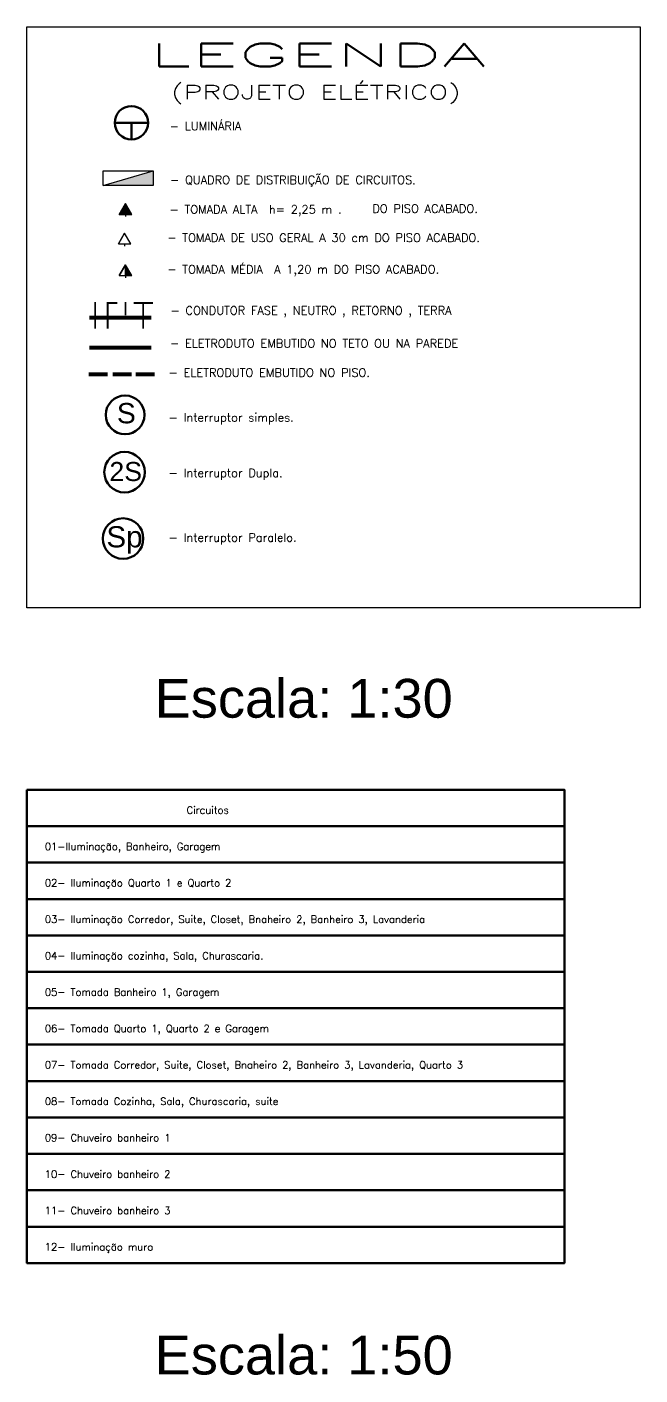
# Model space of a CAD drawing. Header units: millimetres. Extents: x 396 to 499, y 2220 to 2260.
# Drawn here: x 429.63 to 443.33, y 2224.46 to 2254.59 of the extents above; entities that cross this region are included whole.
import ezdxf

# ---------------------------------------------------------------- set-up
doc = ezdxf.new("R2010")
doc.units = ezdxf.units.MM
for name, pattern in [('DASHED2', [0.375, 0.25, -0.125]), ('HIDDEN', [0.375, 0.25, -0.125]), ('JIS_02_1.0', [2, 1, -1]), ('TRAÇOPONTOX2', [50.8, 25.4, -12.7, 0, -12.7])]:
    doc.linetypes.add(name, pattern=pattern)
for name, color, linetype in [('Cortes', 3, 'TRAÇOPONTOX2'), ('Elotroduto_piso', 1, 'JIS_02_1.0'), ('Elétrica', 1, 'Continuous'), ('Fiação', 6, 'Continuous'), ('LEGENDAS', 7, 'Continuous'), ('Quadro de Carga', 7, 'Continuous')]:
    doc.layers.add(name, color=color, linetype=linetype)
doc.styles.add('ROMANS', font='ROMANS.SHX', dxfattribs={"height": 0.05})
doc.styles.get("Standard").update_dxf_attribs({"font": 'arial.ttf'})

msp = doc.modelspace()

# ---------------------------------------------------------------- linework, layer by layer
at = {"layer": 'Elotroduto_piso', "linetype": 'DASHED2', "const_width": 0.0878}
for points in [[(431.007, 2246.827), (431.433, 2246.827)], [(431.542, 2246.827), (431.968, 2246.827)], [(432.059, 2246.827), (432.484, 2246.827)]]:
    msp.add_lwpolyline(points, dxfattribs=at)
at = {"layer": 'Elétrica', "lineweight": 100, "ltscale": 0.1}
for p, q in [((432.334, 2252.448), (431.588, 2252.448)), ((431.961, 2252.075), (431.961, 2252.448)), ((431.961, 2252.448), (431.961, 2252.448))]:
    msp.add_line(p, q, dxfattribs=at)
at = {"layer": 'Elétrica', "const_width": 0.0878}
msp.add_lwpolyline([(431.024, 2247.424), (432.405, 2247.424)], dxfattribs=at)
at = {"layer": 'Elétrica', "lineweight": 100, "ltscale": 0.1}
for centre, radius in [((431.961, 2252.448), 0.373), ((431.82, 2245.92), 0.433), ((431.808, 2244.639), 0.453), ((431.774, 2243.156), 0.453)]:
    msp.add_circle(centre, radius, dxfattribs=at)
at = {"layer": 'Fiação'}
for points, const_width in [([(431.15, 2248.439), (431.15, 2247.849)], 0.0421), ([(431.431, 2248.439), (431.431, 2247.849)], 0.0421), ([(431.431, 2248.418), (431.648, 2248.418)], 0.0421), ([(431.83, 2248.439), (431.83, 2248.144)], 0.0421), ([(432.013, 2248.418), (432.441, 2248.418)], 0.0421), ([(432.223, 2248.439), (432.223, 2247.849)], 0.0421), ([(431.024, 2248.094), (432.405, 2248.094)], 0.0878)]:
    msp.add_lwpolyline(points, dxfattribs=dict(at, const_width=const_width))
at = {"layer": 'LEGENDAS', "color": 1}
for p, q in [((429.627, 2241.608), (429.627, 2254.589)), ((429.627, 2254.589), (443.328, 2254.589)), ((443.328, 2254.589), (443.328, 2241.608)), ((431.331, 2251.37), (432.45, 2251.37)), ((431.331, 2251.044), (432.45, 2251.37)), ((431.331, 2251.044), (431.331, 2251.37)), ((432.45, 2251.37), (432.45, 2251.044)), ((432.45, 2251.044), (431.331, 2251.044)), ((431.829, 2250.64), (431.689, 2250.398)), ((431.829, 2250.64), (431.689, 2250.398)), ((431.689, 2250.398), (431.829, 2250.64)), ((431.969, 2250.398), (431.829, 2250.64)), ((431.829, 2250.398), (431.829, 2250.64)), ((431.689, 2250.398), (431.969, 2250.398)), ((431.829, 2250.398), (431.829, 2250.351)), ((431.81, 2249.981), (431.67, 2249.739)), ((431.67, 2249.739), (431.81, 2249.981)), ((431.81, 2249.981), (431.67, 2249.739)), ((431.95, 2249.739), (431.81, 2249.981)), ((431.67, 2249.739), (431.95, 2249.739)), ((431.81, 2249.739), (431.81, 2249.692)), ((431.829, 2249.275), (431.689, 2249.032)), ((431.829, 2249.275), (431.689, 2249.032)), ((431.689, 2249.032), (431.829, 2249.275)), ((431.689, 2249.032), (431.969, 2249.032)), ((431.969, 2249.032), (431.829, 2249.275)), ((431.829, 2249.032), (431.829, 2249.275)), ((431.829, 2249.032), (431.829, 2248.986)), ((443.328, 2241.608), (429.627, 2241.608))]:
    msp.add_line(p, q, dxfattribs=at)
for points in [[(431.331, 2251.044), (432.45, 2251.37), (432.45, 2251.044)], [(431.689, 2250.398), (431.829, 2250.398), (431.829, 2250.64)], [(431.829, 2250.398), (431.969, 2250.398), (431.829, 2250.64)], [(431.829, 2249.032), (431.969, 2249.032), (431.829, 2249.275)]]:
    msp.add_solid(points, dxfattribs=at)
at = {"layer": 'Quadro de Carga', "lineweight": 100, "ltscale": 0.05}
for points in [[(429.627, 2237.54), (441.636, 2237.54), (441.636, 2236.727), (429.627, 2236.727)], [(429.627, 2236.727), (441.636, 2236.727), (441.636, 2235.913), (429.627, 2235.913)], [(429.627, 2235.913), (441.636, 2235.913), (441.636, 2235.1), (429.627, 2235.1)], [(429.627, 2235.1), (441.636, 2235.1), (441.636, 2234.286), (429.627, 2234.286)], [(429.627, 2234.286), (441.636, 2234.286), (441.636, 2233.473), (429.627, 2233.473)], [(429.627, 2233.473), (441.636, 2233.473), (441.636, 2232.659), (429.627, 2232.659)], [(429.627, 2232.659), (441.636, 2232.659), (441.636, 2231.845), (429.627, 2231.845)], [(429.627, 2231.845), (441.636, 2231.845), (441.636, 2231.032), (429.627, 2231.032)], [(429.627, 2231.032), (441.636, 2231.032), (441.636, 2230.218), (429.627, 2230.218)], [(429.627, 2230.218), (441.636, 2230.218), (441.636, 2229.405), (429.627, 2229.405)], [(429.627, 2229.405), (441.636, 2229.405), (441.636, 2228.591), (429.627, 2228.591)], [(429.627, 2228.591), (441.636, 2228.591), (441.636, 2227.777), (429.627, 2227.777)], [(429.627, 2227.777), (441.636, 2227.777), (441.636, 2226.964), (429.627, 2226.964)]]:
    msp.add_lwpolyline(points, close=True, dxfattribs=at)

# ---------------------------------------------------------------- texts
at = {"layer": 'Cortes', "lineweight": 100, "ltscale": 0.1, "char_height": 0.86653, "attachment_point": 1}
for s, insert in [('Escala: 1:30', (432.481, 2240.019)), ('Escala: 1:50', (432.481, 2225.341))]:
    msp.add_mtext_dynamic_manual_height_columns(s, width=8.57119, gutter_width=4.333, heights=[0], dxfattribs=dict(at, insert=insert))
at = {"layer": 'Elétrica', "lineweight": 100, "ltscale": 0.1, "attachment_point": 1}
for s, width, gutter_width, insert, char_height in [('S', 0.62328, 2.269, (431.636, 2246.185), 0.454), ('2S', 0.58565, 2.132, (431.469, 2244.867), 0.4264), ('Sp', 0.65087, 2.369, (431.402, 2243.432), 0.4739)]:
    msp.add_mtext_dynamic_manual_height_columns(s, width=width, gutter_width=gutter_width, heights=[0], dxfattribs=dict(at, insert=insert, char_height=char_height))
at = {"layer": 'LEGENDAS', "color": 7, "style": 'ROMANS'}
for s, height, width, p in [('LEGENDA', 0.513, 2.5, (432.365, 2253.705)), ('(PROJETO ELÉTRICO)', 0.31086, 1.5, (432.847, 2252.977))]:
    msp.add_text(s, height=height, dxfattribs=dict(at, width=width)).set_placement(p)
at = {"layer": 'LEGENDAS', "color": 7, "linetype": 'HIDDEN', "style": 'ROMANS'}
for s, height, p in [('- LUMINÁRIA ', 0.18654, (432.818, 2252.28)), ('DO PISO ACABADO.', 0.18654, (437.345, 2250.436)), ('- ELETRODUTO EMBUTIDO NO PISO.', 0.18654, (432.791, 2246.771)), ('- Interruptor simples.', 0.18654, (432.791, 2245.768)), ('- Interruptor Dupla.', 0.18654, (432.791, 2244.529)), ('- Interruptor Paralelo.', 0.18654, (432.791, 2243.085)), ('                          Circuitos', 0.1635, (430.025, 2237.006)), ('01-Iluminação, Banheiro, Garagem', 0.1635, (430.025, 2236.192)), ('02- Iluminação Quarto 1 e Quarto 2', 0.1635, (430.025, 2235.379)), ('03- Iluminação Corredor, Suite, Closet, Bnaheiro 2, Banheiro 3, Lavanderia  ', 0.1635, (430.025, 2234.565)), ('04- Iluminação cozinha, Sala, Churascaria.', 0.1635, (430.025, 2233.751)), ('05- Tomada Banheiro 1, Garagem', 0.1635, (430.025, 2232.938)), ('06- Tomada Quarto 1, Quarto 2 e Garagem', 0.1635, (430.025, 2232.124)), ('07- Tomada Corredor, Suite, Closet, Bnaheiro 2, Banheiro 3, Lavanderia, Quarto 3', 0.1635, (430.025, 2231.311)), ('08- Tomada Cozinha, Sala, Churascaria, suite', 0.1635, (430.025, 2230.497)), ('09- Chuveiro banheiro 1', 0.1635, (430.025, 2229.684)), ('10- Chuveiro banheiro 2', 0.1635, (430.025, 2228.87)), ('11- Chuveiro banheiro 3', 0.1635, (430.025, 2228.056)), ('12- Iluminação muro', 0.1635, (430.025, 2227.243))]:
    msp.add_text(s, height=height, dxfattribs=at).set_placement(p)
at = {"layer": 'LEGENDAS', "color": 7, "style": 'ROMANS'}
for s, p in [('- QUADRO DE DISTRIBUIÇÃO DE CIRCUITOS.', (432.823, 2251.076)), ('- TOMADA ALTA  h= 2,25 m .', (432.812, 2250.418)), ('- TOMADA DE USO GERAL A 30 cm DO PISO ACABADO.', (432.762, 2249.786)), ('- TOMADA MÉDIA  A 1,20 m DO PISO ACABADO.', (432.762, 2249.079)), ('- CONDUTOR FASE , NEUTRO , RETORNO , TERRA', (432.834, 2248.159)), ('- ELETRODUTO EMBUTIDO NO TETO OU NA PAREDE', (432.822, 2247.424))]:
    msp.add_text(s, height=0.18654, dxfattribs=at).set_placement(p)

doc.saveas('drawing.dxf')
